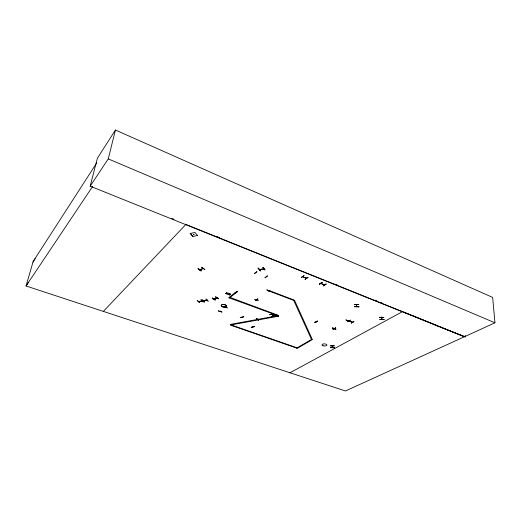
<?xml version="1.0" encoding="UTF-8"?>
<svg xmlns="http://www.w3.org/2000/svg" width="521" height="521" viewBox="0 0 521 521"><rect width="100%" height="100%" fill="white"/><g stroke="black" fill="none" stroke-linecap="round" stroke-linejoin="round"><path stroke-width="0.78" d="M379.542 317.322L383.912 317.439L379.542 317.465M384.172 319.549L379.809 319.34M358.891 306.862L354.443 306.55M358.891 306.882L358.884 306.55M334.521 347.527L330.581 347.644M354.273 304.551L358.741 304.407M356.572 306.172L356.546 306.569L356.774 306.198M356.781 306.719L356.449 304.59M356.742 306.179L356.742 306.53M352.15 321.906L352.111 322.252M351.343 323.124L353.974 321.659L353.792 321.379M354.28 304.401L358.741 304.551M347.781 321.724L350.425 320.083M349.441 320.949L349.448 321.424C341.138 317.289 349.904 322.733 349.532 320.897M347.807 321.581L350.249 320.2M333.069 329.161L335.739 328.009L335.563 327.735M335.83 329.259L332.398 328.087L335.876 329.064M333.902 328.289L333.987 328.237M334.43 328.204L334.267 328.679M334.28 345.814L330.301 345.872L334.261 345.911M332.548 327.813L335.863 329.265M321.978 282.428L319.282 284.284L322.18 282.317M316.605 321.796L316.13 321.978M317.217 321.105L314.762 322.59L317.4 320.988M305.124 279.21C313.759 273.141 299.165 283.313 307.996 277.439M301.249 277.576L304.004 275.57M301.288 277.419L303.984 275.791M259.536 269.552L263.828 268.843M277.361 315.465L277.042 315.973L276.938 315.641M277.263 315.459L277.4 315.902M269.364 290.308L268.875 290.972L293.733 300.409L311.512 339.445L312.17 339.659L297.348 348.315L230.308 325.052L278.689 316.182L278.338 315.511M278.344 316.592L276.423 314.71M271.89 316.332L275.596 315.661M275.602 315.83L271.89 316.521L275.609 315.693M273.466 315.752L273.799 316.182L271.845 314.326M273.623 313.981L269.787 314.554L273.642 313.779M270.66 291.285L266.895 289.995M269.904 314.456L273.616 313.916M268.452 290.894L268.634 290.392M268.725 290.373L268.582 290.992M268.582 290.972L268.856 290.418M270.666 291.447L266.882 289.832M267.423 275.778L265.072 277.895M264.844 269.761L262.975 267.54L265.052 269.943M264.987 277.641L267.514 276.045M264.857 269.924L262.779 267.39M258.103 319.373L257.654 319.347L258.084 319.028M258.676 320.311L256.501 318.481L258.696 320.102M254.684 326.472L251.233 327.37M257.706 298.82L257.895 299.113L255.446 300.461M258.318 300.324L258.175 300.63L254.456 299.236M252.809 326.986L252.639 326.537M252.763 326.517L252.939 326.941M256.658 299.373L256.371 299.79M254.378 273.701L256.807 271.643M254.411 273.538L256.788 271.864M240.246 317.556L243.874 316.775M240.279 317.419L243.75 316.859M237.407 291.5L234.991 293.121L237.426 291.291M236.632 292.541L236.794 292.216M237.42 291.285L235.186 293.141M228.035 294.287L229.214 294.28L229.162 293.395M229.624 294.873L229.312 294.977L229.286 294.228M230.731 293.974L229.474 294.248L229.455 293.505M229.598 295.088L229.546 294.189M229.859 297.341L278.748 315.524L230.282 324.433L230.686 324.778L297.139 347.846M227.143 293.961L226.83 294.065L226.798 293.316M228.25 293.062L226.987 293.336L226.961 292.587M227.117 294.176L227.058 293.277M228.009 294.502L228.341 294.404M223.633 306.648L227.39 307.918L223.659 306.439M226.772 293.525L225.547 293.375M225.521 293.59L226.726 293.369L226.668 292.483M220.155 311.499L220.305 311.154M221.913 312.112L218.201 310.855L221.953 311.923M220.175 311.109L220.272 311.415M215.622 296.853L218.533 298.709M216.782 297.882L216.684 297.817M214.203 298.67L214.3 298.728M215.342 299.79C215.388 300.454 211.5 298.605 212.438 297.947M208.12 301.268L205.847 299.061L208.146 301.06M206.648 299.927L206.531 300.317L206.961 299.862L207.013 300.317L203.503 301.034M206.974 300.324L206.883 299.868L206.896 300.246L203.385 300.936M203.301 301.75L200.989 299.764M203.724 300.877L203.757 300.617M204.323 302.004C199.745 297.706 202.923 301.639 204.545 301.776M201.796 300.825L201.718 300.754M198.931 301.314L198.833 301.574M204.753 269.468L201.744 267.299M201.21 270.855C194.229 264.818 201.028 272.216 201.243 270.64M197.4 300.487L199.673 302.623M192.868 236.365L190.211 233.401L192.861 236.423L197.583 235.433M382.101 319.464L381.828 317.159M332.626 347.683L332.385 346.022M324.648 284.902L324.322 284.772M306.478 278.253L302.701 276.684M90.166 186.173L108.251 158.892L115.434 130.022L492.658 297.426L494.95 322.799L464.413 336.761L90.166 186.173L97.407 158.195L115.434 130.022M381.606 317.159L381.88 319.464M356.384 304.661L356.559 306.732M347.82 320.825L347.611 320.773M212.379 298.136L215.316 299.998L212.249 298.188M260.383 270.803C252.985 262.271 265.365 276.703 258.533 268.191M197.342 300.669L199.667 302.642M314.918 322.629L317.348 321.151M322.134 282.486L319.464 284.303M32.96 262.174L35.213 258.579M96.834 162.741L33.155 261.49L26.05 285.983L290.034 372.789M28.284 282.538L26.05 285.983L92.582 186.498M241.985 317.315L242.135 317.309M217.094 298.051L214.014 299.113M271.695 314.332L273.662 316.214M103.243 311.525L186.134 224.18M229.409 297.979L236.554 292.366L235.805 292.092L228.673 297.706L278.312 315.817M198.026 268.732L201.041 270.887M255.42 300.676L257.895 299.087M255.479 300.669L257.726 299.008M198.488 301.639L198.892 301.574M201.679 301.001L202.161 301.014L198.573 301.724M321.197 283.652L320.897 283.417L324.583 284.876M306.381 278.331L302.766 276.71M323.463 285.918L326.153 284.095M296.716 348.093L311.532 339.432L312.274 339.412L294.567 300.363L293.733 300.409L294.209 300.083L269.337 290.633M333.062 329.37L335.739 327.989L333.251 329.428M202.832 268.66L203.216 268.68M464.413 336.761L345.482 390.978L289.995 372.775L402.499 311.636L186.642 224.74M198.534 301.633L201.992 300.936M217.003 297.96L213.812 299.047M215.648 297.022L218.67 298.833L215.766 296.983M203.17 268.562L200.018 269.604M204.903 269.598L201.764 267.475M258.058 319.373L257.81 319.419M277.335 315.915L277.042 315.96M203.066 268.569L199.66 269.741M236.339 292.327L236.723 292.457M324.531 284.987L320.78 283.489M202.005 300.037L202.233 299.79L204.512 301.985M190.204 233.46L194.945 232.464L197.576 235.492M259.608 269.631L263.782 268.849L263.359 268.934M259.719 269.644L260.005 269.461M228.315 294.612L229.26 294.437M227.032 293.492L228.218 293.271M229.52 294.404L230.705 294.189M349.155 321.014L352.365 322.362M251.155 327.279L254.684 326.634M236.632 292.528L236.274 292.405M380.994 317.296L382.453 317.256M379.816 319.555L384.172 319.575M354.443 306.719L358.884 306.771M330.581 347.676L334.528 347.82M332.457 347.676L332.229 346.003M276.443 314.873L278.357 316.761M200.995 299.933L203.327 301.926M349.187 321.027L352.509 322.284M326.159 284.121L325.957 283.815L323.313 285.853M171.8 218.41L174.06 219.321M217.088 236.651L219.354 237.563M334.873 284.088L337.139 285M374.886 300.207L377.152 301.118M380.174 302.336L382.44 303.248M433.446 324.095L403.254 311.942L465.318 337.028L465.214 335.4M464.4 336.553L434.208 324.609M108.251 158.892L494.95 322.799M351.193 323.053L353.824 321.568M193.656 234.287L193.994 234.665L193.656 234.287M222.011 306.576A2.651 1.257 7.1 0 0 226.401 306.394A2.651 1.257 7.1 0 0 223.105 304.564A2.651 1.257 7.1 0 0 222.011 306.576M222.011 306.485A2.67 1.263 7.1 0 0 226.427 306.302A2.67 1.263 7.1 0 0 223.112 304.459A2.67 1.263 7.1 0 0 222.011 306.485M323.02 345.755A2.462 1.068 3 0 0 326.908 345.169A2.462 1.068 3 0 0 323.463 343.932A2.462 1.068 3 0 0 323.02 345.755"/></g></svg>
